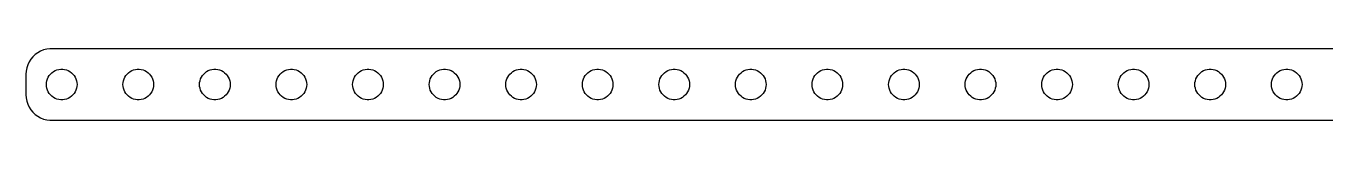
# Model space of a CAD drawing. Header units: metres. Extents: x -254 to 254, y 17 to 31.
# Drawn here: x -254.5 to 0, y 17 to 31 of the extents above; entities that cross this region are included whole.
import ezdxf

# ---------------------------------------------------------------- set-up
doc = ezdxf.new("R2010")
doc.units = ezdxf.units.M

msp = doc.modelspace()

# ---------------------------------------------------------------- linework, layer by layer
for p, q in [((-251.045, 30.7553), (-251.629, 30.5241)), ((-250.437, 30.9114), (-251.045, 30.7553)), ((-249.814, 30.9901), (-250.437, 30.9114)), ((249.814, 30.9901), (-249.814, 30.9901)), ((-253.882, 28.4088), (-254.149, 27.8406)), ((-253.545, 28.9389), (-253.882, 28.4088)), ((-253.145, 29.4227), (-253.545, 28.9389)), ((-252.687, 29.8526), (-253.145, 29.4227)), ((-252.179, 30.2216), (-252.687, 29.8526)), ((-251.629, 30.5241), (-252.179, 30.2216)), ((-254.461, 26.6267), (-254.5, 26)), ((-254.5, 26), (-254.5, 22)), ((-254.343, 27.2434), (-254.461, 26.6267)), ((-254.149, 27.8406), (-254.343, 27.2434)), ((-250.129, 25.4453), (-249.927, 25.7634)), ((-249.927, 25.7634), (-249.687, 26.0536)), ((-249.687, 26.0536), (-249.412, 26.3115)), ((-249.412, 26.3115), (-249.107, 26.533)), ((-249.107, 26.533), (-248.777, 26.7145)), ((-248.777, 26.7145), (-248.427, 26.8532)), ((-248.427, 26.8532), (-248.062, 26.9469)), ((-248.062, 26.9469), (-247.688, 26.9941)), ((-247.688, 26.9941), (-247.312, 26.9941)), ((-247.312, 26.9941), (-246.938, 26.9469)), ((-246.938, 26.9469), (-246.573, 26.8532)), ((-246.573, 26.8532), (-246.223, 26.7145)), ((-246.223, 26.7145), (-245.893, 26.533)), ((-245.893, 26.533), (-245.588, 26.3115)), ((-245.588, 26.3115), (-245.313, 26.0536)), ((-245.313, 26.0536), (-245.073, 25.7634)), ((-245.073, 25.7634), (-244.871, 25.4453)), ((-235.129, 25.4453), (-234.927, 25.7634)), ((-234.927, 25.7634), (-234.687, 26.0536)), ((-234.687, 26.0536), (-234.412, 26.3115)), ((-234.412, 26.3115), (-234.107, 26.533)), ((-234.107, 26.533), (-233.777, 26.7145)), ((-233.777, 26.7145), (-233.427, 26.8532)), ((-233.427, 26.8532), (-233.062, 26.9469)), ((-233.062, 26.9469), (-232.688, 26.9941)), ((-232.688, 26.9941), (-232.312, 26.9941)), ((-232.312, 26.9941), (-231.938, 26.9469)), ((-231.938, 26.9469), (-231.573, 26.8532)), ((-231.573, 26.8532), (-231.223, 26.7145)), ((-231.223, 26.7145), (-230.893, 26.533)), ((-230.893, 26.533), (-230.588, 26.3115)), ((-230.588, 26.3115), (-230.313, 26.0536)), ((-230.313, 26.0536), (-230.073, 25.7634)), ((-230.073, 25.7634), (-229.871, 25.4453)), ((-220.129, 25.4453), (-219.927, 25.7634)), ((-219.927, 25.7634), (-219.687, 26.0536)), ((-219.687, 26.0536), (-219.412, 26.3115)), ((-219.412, 26.3115), (-219.107, 26.533)), ((-219.107, 26.533), (-218.777, 26.7145)), ((-218.777, 26.7145), (-218.427, 26.8532)), ((-218.427, 26.8532), (-218.062, 26.9469)), ((-218.062, 26.9469), (-217.688, 26.9941)), ((-217.688, 26.9941), (-217.312, 26.9941)), ((-217.312, 26.9941), (-216.938, 26.9469)), ((-216.938, 26.9469), (-216.573, 26.8532)), ((-216.573, 26.8532), (-216.223, 26.7145)), ((-216.223, 26.7145), (-215.893, 26.533)), ((-215.893, 26.533), (-215.588, 26.3115)), ((-215.588, 26.3115), (-215.313, 26.0536)), ((-215.313, 26.0536), (-215.073, 25.7634)), ((-215.073, 25.7634), (-214.871, 25.4453)), ((-205.129, 25.4453), (-204.927, 25.7634)), ((-204.927, 25.7634), (-204.687, 26.0536)), ((-204.687, 26.0536), (-204.412, 26.3115)), ((-204.412, 26.3115), (-204.107, 26.533)), ((-204.107, 26.533), (-203.777, 26.7145)), ((-203.777, 26.7145), (-203.427, 26.8532)), ((-203.427, 26.8532), (-203.062, 26.9469)), ((-203.062, 26.9469), (-202.688, 26.9941)), ((-202.688, 26.9941), (-202.312, 26.9941)), ((-202.312, 26.9941), (-201.938, 26.9469)), ((-201.938, 26.9469), (-201.573, 26.8532)), ((-201.573, 26.8532), (-201.223, 26.7145)), ((-201.223, 26.7145), (-200.893, 26.533)), ((-200.893, 26.533), (-200.588, 26.3115)), ((-200.588, 26.3115), (-200.313, 26.0536)), ((-200.313, 26.0536), (-200.073, 25.7634)), ((-200.073, 25.7634), (-199.871, 25.4453)), ((-190.129, 25.4453), (-189.927, 25.7634)), ((-189.927, 25.7634), (-189.687, 26.0536)), ((-189.687, 26.0536), (-189.412, 26.3115)), ((-189.412, 26.3115), (-189.107, 26.533)), ((-189.107, 26.533), (-188.777, 26.7145)), ((-188.777, 26.7145), (-188.427, 26.8532)), ((-188.427, 26.8532), (-188.062, 26.9469)), ((-188.062, 26.9469), (-187.688, 26.9941)), ((-187.688, 26.9941), (-187.312, 26.9941)), ((-187.312, 26.9941), (-186.938, 26.9469)), ((-186.938, 26.9469), (-186.573, 26.8532)), ((-186.573, 26.8532), (-186.223, 26.7145)), ((-186.223, 26.7145), (-185.893, 26.533)), ((-185.893, 26.533), (-185.588, 26.3115)), ((-185.588, 26.3115), (-185.313, 26.0536)), ((-185.313, 26.0536), (-185.073, 25.7634)), ((-185.073, 25.7634), (-184.871, 25.4453)), ((-175.129, 25.4453), (-174.927, 25.7634)), ((-174.927, 25.7634), (-174.687, 26.0536)), ((-174.687, 26.0536), (-174.412, 26.3115)), ((-174.412, 26.3115), (-174.107, 26.533)), ((-174.107, 26.533), (-173.777, 26.7145)), ((-173.777, 26.7145), (-173.427, 26.8532)), ((-173.427, 26.8532), (-173.062, 26.9469)), ((-173.062, 26.9469), (-172.688, 26.9941)), ((-172.688, 26.9941), (-172.312, 26.9941)), ((-172.312, 26.9941), (-171.938, 26.9469)), ((-171.938, 26.9469), (-171.573, 26.8532)), ((-171.573, 26.8532), (-171.223, 26.7145)), ((-171.223, 26.7145), (-170.893, 26.533)), ((-170.893, 26.533), (-170.588, 26.3115)), ((-170.588, 26.3115), (-170.313, 26.0536)), ((-170.313, 26.0536), (-170.073, 25.7634)), ((-170.073, 25.7634), (-169.871, 25.4453)), ((-160.129, 25.4453), (-159.927, 25.7634)), ((-159.927, 25.7634), (-159.687, 26.0536)), ((-159.687, 26.0536), (-159.412, 26.3115)), ((-159.412, 26.3115), (-159.107, 26.533)), ((-159.107, 26.533), (-158.777, 26.7145)), ((-158.777, 26.7145), (-158.427, 26.8532)), ((-158.427, 26.8532), (-158.062, 26.9469)), ((-158.062, 26.9469), (-157.688, 26.9941)), ((-157.688, 26.9941), (-157.312, 26.9941)), ((-157.312, 26.9941), (-156.938, 26.9469)), ((-156.938, 26.9469), (-156.573, 26.8532)), ((-156.573, 26.8532), (-156.223, 26.7145)), ((-156.223, 26.7145), (-155.893, 26.533)), ((-155.893, 26.533), (-155.588, 26.3115)), ((-155.588, 26.3115), (-155.313, 26.0536)), ((-155.313, 26.0536), (-155.073, 25.7634)), ((-155.073, 25.7634), (-154.871, 25.4453)), ((-145.129, 25.4453), (-144.927, 25.7634)), ((-144.927, 25.7634), (-144.687, 26.0536)), ((-144.687, 26.0536), (-144.412, 26.3115)), ((-144.412, 26.3115), (-144.107, 26.533)), ((-144.107, 26.533), (-143.777, 26.7145)), ((-143.777, 26.7145), (-143.427, 26.8532)), ((-143.427, 26.8532), (-143.062, 26.9469)), ((-143.062, 26.9469), (-142.688, 26.9941)), ((-142.688, 26.9941), (-142.312, 26.9941)), ((-142.312, 26.9941), (-141.938, 26.9469)), ((-141.938, 26.9469), (-141.573, 26.8532)), ((-141.573, 26.8532), (-141.223, 26.7145)), ((-141.223, 26.7145), (-140.893, 26.533)), ((-140.893, 26.533), (-140.588, 26.3115)), ((-140.588, 26.3115), (-140.313, 26.0536)), ((-140.313, 26.0536), (-140.073, 25.7634)), ((-140.073, 25.7634), (-139.871, 25.4453)), ((-130.129, 25.4453), (-129.927, 25.7634)), ((-129.927, 25.7634), (-129.687, 26.0536)), ((-129.687, 26.0536), (-129.412, 26.3115)), ((-129.412, 26.3115), (-129.107, 26.533)), ((-129.107, 26.533), (-128.777, 26.7145)), ((-128.777, 26.7145), (-128.427, 26.8532)), ((-128.427, 26.8532), (-128.062, 26.9469)), ((-128.062, 26.9469), (-127.688, 26.9941)), ((-127.688, 26.9941), (-127.312, 26.9941)), ((-127.312, 26.9941), (-126.938, 26.9469)), ((-126.938, 26.9469), (-126.573, 26.8532)), ((-126.573, 26.8532), (-126.223, 26.7145)), ((-126.223, 26.7145), (-125.893, 26.533)), ((-125.893, 26.533), (-125.588, 26.3115)), ((-125.588, 26.3115), (-125.313, 26.0536)), ((-125.313, 26.0536), (-125.073, 25.7634)), ((-125.073, 25.7634), (-124.871, 25.4453)), ((-115.129, 25.4453), (-114.927, 25.7634)), ((-114.927, 25.7634), (-114.687, 26.0536)), ((-114.687, 26.0536), (-114.412, 26.3115)), ((-114.412, 26.3115), (-114.107, 26.533)), ((-114.107, 26.533), (-113.777, 26.7145)), ((-113.777, 26.7145), (-113.427, 26.8532)), ((-113.427, 26.8532), (-113.062, 26.9469)), ((-113.062, 26.9469), (-112.688, 26.9941)), ((-112.688, 26.9941), (-112.312, 26.9941)), ((-112.312, 26.9941), (-111.938, 26.9469)), ((-111.938, 26.9469), (-111.573, 26.8532)), ((-111.573, 26.8532), (-111.223, 26.7145)), ((-111.223, 26.7145), (-110.893, 26.533)), ((-110.893, 26.533), (-110.588, 26.3115)), ((-110.588, 26.3115), (-110.313, 26.0536)), ((-110.313, 26.0536), (-110.073, 25.7634)), ((-110.073, 25.7634), (-109.871, 25.4453)), ((-100.129, 25.4453), (-99.927, 25.7634)), ((-99.927, 25.7634), (-99.6869, 26.0536)), ((-99.6869, 26.0536), (-99.4123, 26.3115)), ((-99.4123, 26.3115), (-99.1075, 26.533)), ((-99.1075, 26.533), (-98.7773, 26.7145)), ((-98.7773, 26.7145), (-98.427, 26.8532)), ((-98.427, 26.8532), (-98.0621, 26.9469)), ((-98.0621, 26.9469), (-97.6884, 26.9941)), ((-97.6884, 26.9941), (-97.3116, 26.9941)), ((-97.3116, 26.9941), (-96.9379, 26.9469)), ((-96.9379, 26.9469), (-96.573, 26.8532)), ((-96.573, 26.8532), (-96.2227, 26.7145)), ((-96.2227, 26.7145), (-95.8925, 26.533)), ((-95.8925, 26.533), (-95.5877, 26.3115)), ((-95.5877, 26.3115), (-95.3131, 26.0536)), ((-95.3131, 26.0536), (-95.073, 25.7634)), ((-95.073, 25.7634), (-94.8711, 25.4453)), ((-85.1289, 25.4453), (-84.927, 25.7634)), ((-84.927, 25.7634), (-84.6869, 26.0536)), ((-84.6869, 26.0536), (-84.4123, 26.3115)), ((-84.4123, 26.3115), (-84.1075, 26.533)), ((-84.1075, 26.533), (-83.7773, 26.7145)), ((-83.7773, 26.7145), (-83.427, 26.8532)), ((-83.427, 26.8532), (-83.0621, 26.9469)), ((-83.0621, 26.9469), (-82.6884, 26.9941)), ((-82.6884, 26.9941), (-82.3116, 26.9941)), ((-82.3116, 26.9941), (-81.9379, 26.9469)), ((-81.9379, 26.9469), (-81.573, 26.8532)), ((-81.573, 26.8532), (-81.2227, 26.7145)), ((-81.2227, 26.7145), (-80.8925, 26.533)), ((-80.8925, 26.533), (-80.5877, 26.3115)), ((-80.5877, 26.3115), (-80.3131, 26.0536)), ((-80.3131, 26.0536), (-80.073, 25.7634)), ((-80.073, 25.7634), (-79.8711, 25.4453)), ((-70.1289, 25.4453), (-69.927, 25.7634)), ((-69.927, 25.7634), (-69.6869, 26.0536)), ((-69.6869, 26.0536), (-69.4123, 26.3115)), ((-69.4123, 26.3115), (-69.1075, 26.533)), ((-69.1075, 26.533), (-68.7773, 26.7145)), ((-68.7773, 26.7145), (-68.427, 26.8532)), ((-68.427, 26.8532), (-68.0621, 26.9469)), ((-68.0621, 26.9469), (-67.6884, 26.9941)), ((-67.6884, 26.9941), (-67.3116, 26.9941)), ((-67.3116, 26.9941), (-66.9379, 26.9469)), ((-66.9379, 26.9469), (-66.573, 26.8532)), ((-66.573, 26.8532), (-66.2227, 26.7145)), ((-66.2227, 26.7145), (-65.8925, 26.533)), ((-65.8925, 26.533), (-65.5877, 26.3115)), ((-65.5877, 26.3115), (-65.3131, 26.0536)), ((-65.3131, 26.0536), (-65.073, 25.7634)), ((-65.073, 25.7634), (-64.8711, 25.4453)), ((-55.1289, 25.4453), (-54.927, 25.7634)), ((-54.927, 25.7634), (-54.6869, 26.0536)), ((-54.6869, 26.0536), (-54.4123, 26.3115)), ((-54.4123, 26.3115), (-54.1075, 26.533)), ((-54.1075, 26.533), (-53.7773, 26.7145)), ((-53.7773, 26.7145), (-53.427, 26.8532)), ((-53.427, 26.8532), (-53.0621, 26.9469)), ((-53.0621, 26.9469), (-52.6884, 26.9941)), ((-52.6884, 26.9941), (-52.3116, 26.9941)), ((-52.3116, 26.9941), (-51.9379, 26.9469)), ((-51.9379, 26.9469), (-51.5729, 26.8532)), ((-51.5729, 26.8532), (-51.2227, 26.7145)), ((-51.2227, 26.7145), (-50.8925, 26.533)), ((-50.8925, 26.533), (-50.5877, 26.3115)), ((-50.5877, 26.3115), (-50.3131, 26.0536)), ((-50.3131, 26.0536), (-50.0729, 25.7634)), ((-50.0729, 25.7634), (-49.8711, 25.4453)), ((-40.1289, 25.4453), (-39.927, 25.7634)), ((-39.927, 25.7634), (-39.6869, 26.0536)), ((-39.6869, 26.0536), (-39.4123, 26.3115)), ((-39.4123, 26.3115), (-39.1075, 26.533)), ((-39.1075, 26.533), (-38.7773, 26.7145)), ((-38.7773, 26.7145), (-38.427, 26.8532)), ((-38.427, 26.8532), (-38.0621, 26.9469)), ((-38.0621, 26.9469), (-37.6884, 26.9941)), ((-37.6884, 26.9941), (-37.3116, 26.9941)), ((-37.3116, 26.9941), (-36.9379, 26.9469)), ((-36.9379, 26.9469), (-36.5729, 26.8532)), ((-36.5729, 26.8532), (-36.2227, 26.7145)), ((-36.2227, 26.7145), (-35.8925, 26.533)), ((-35.8925, 26.533), (-35.5877, 26.3115)), ((-35.5877, 26.3115), (-35.3131, 26.0536)), ((-35.3131, 26.0536), (-35.0729, 25.7634)), ((-35.0729, 25.7634), (-34.8711, 25.4453)), ((-25.1289, 25.4453), (-24.927, 25.7634)), ((-24.927, 25.7634), (-24.6869, 26.0536)), ((-24.6869, 26.0536), (-24.4123, 26.3115)), ((-24.4123, 26.3115), (-24.1075, 26.533)), ((-24.1075, 26.533), (-23.7773, 26.7145)), ((-23.7773, 26.7145), (-23.427, 26.8532)), ((-23.427, 26.8532), (-23.0621, 26.9469)), ((-23.0621, 26.9469), (-22.6884, 26.9941)), ((-22.6884, 26.9941), (-22.3116, 26.9941)), ((-22.3116, 26.9941), (-21.9379, 26.9469)), ((-21.9379, 26.9469), (-21.5729, 26.8532)), ((-21.5729, 26.8532), (-21.2227, 26.7145)), ((-21.2227, 26.7145), (-20.8925, 26.533)), ((-20.8925, 26.533), (-20.5877, 26.3115)), ((-20.5877, 26.3115), (-20.3131, 26.0536)), ((-20.3131, 26.0536), (-20.0729, 25.7634)), ((-20.0729, 25.7634), (-19.8711, 25.4453)), ((-10.1289, 25.4453), (-9.92705, 25.7634)), ((-9.92705, 25.7634), (-9.6869, 26.0536)), ((-9.6869, 26.0536), (-9.41226, 26.3115)), ((-9.41226, 26.3115), (-9.10747, 26.533)), ((-9.10747, 26.533), (-8.77733, 26.7145)), ((-8.77733, 26.7145), (-8.42705, 26.8532)), ((-8.42705, 26.8532), (-8.06213, 26.9469)), ((-8.06213, 26.9469), (-7.68837, 26.9941)), ((-7.68837, 26.9941), (-7.31161, 26.9941)), ((-7.31161, 26.9941), (-6.93785, 26.9469)), ((-6.93785, 26.9469), (-6.57294, 26.8532)), ((-6.57294, 26.8532), (-6.22266, 26.7145)), ((-6.22266, 26.7145), (-5.89252, 26.533)), ((-5.89252, 26.533), (-5.58772, 26.3115)), ((-5.58772, 26.3115), (-5.31308, 26.0536)), ((-5.31308, 26.0536), (-5.07294, 25.7634)), ((-5.07294, 25.7634), (-4.87108, 25.4453)), ((-250.5, 24), (-250.476, 24.376)), ((-250.476, 23.624), (-250.5, 24)), ((-250.476, 24.376), (-250.406, 24.7461)), ((-250.406, 23.2539), (-250.476, 23.624)), ((-250.406, 24.7461), (-250.289, 25.1044)), ((-250.289, 22.8956), (-250.406, 23.2539)), ((-250.289, 25.1044), (-250.129, 25.4453)), ((-244.871, 25.4453), (-244.711, 25.1044)), ((-244.711, 25.1044), (-244.594, 24.7461)), ((-244.594, 23.2539), (-244.711, 22.8956)), ((-244.594, 24.7461), (-244.524, 24.376)), ((-244.524, 23.624), (-244.594, 23.2539)), ((-244.524, 24.376), (-244.5, 24)), ((-244.5, 24), (-244.524, 23.624)), ((-235.5, 24), (-235.476, 24.376)), ((-235.476, 23.624), (-235.5, 24)), ((-235.476, 24.376), (-235.406, 24.7461)), ((-235.406, 23.2539), (-235.476, 23.624)), ((-235.406, 24.7461), (-235.289, 25.1044)), ((-235.289, 22.8956), (-235.406, 23.2539)), ((-235.289, 25.1044), (-235.129, 25.4453)), ((-229.871, 25.4453), (-229.711, 25.1044)), ((-229.711, 25.1044), (-229.594, 24.7461)), ((-229.594, 23.2539), (-229.711, 22.8956)), ((-229.594, 24.7461), (-229.524, 24.376)), ((-229.524, 23.624), (-229.594, 23.2539)), ((-229.524, 24.376), (-229.5, 24)), ((-229.5, 24), (-229.524, 23.624)), ((-220.5, 24), (-220.476, 24.376)), ((-220.476, 23.624), (-220.5, 24)), ((-220.476, 24.376), (-220.406, 24.7461)), ((-220.406, 23.2539), (-220.476, 23.624)), ((-220.406, 24.7461), (-220.289, 25.1044)), ((-220.289, 22.8956), (-220.406, 23.2539)), ((-220.289, 25.1044), (-220.129, 25.4453)), ((-214.871, 25.4453), (-214.711, 25.1044)), ((-214.711, 25.1044), (-214.594, 24.7461)), ((-214.594, 23.2539), (-214.711, 22.8956)), ((-214.594, 24.7461), (-214.524, 24.376)), ((-214.524, 23.624), (-214.594, 23.2539)), ((-214.524, 24.376), (-214.5, 24)), ((-214.5, 24), (-214.524, 23.624)), ((-205.5, 24), (-205.476, 24.376)), ((-205.476, 23.624), (-205.5, 24)), ((-205.476, 24.376), (-205.406, 24.7461)), ((-205.406, 23.2539), (-205.476, 23.624)), ((-205.406, 24.7461), (-205.289, 25.1044)), ((-205.289, 22.8956), (-205.406, 23.2539)), ((-205.289, 25.1044), (-205.129, 25.4453)), ((-199.871, 25.4453), (-199.711, 25.1044)), ((-199.711, 25.1044), (-199.594, 24.7461)), ((-199.594, 23.2539), (-199.711, 22.8956)), ((-199.594, 24.7461), (-199.524, 24.376)), ((-199.524, 23.624), (-199.594, 23.2539)), ((-199.524, 24.376), (-199.5, 24)), ((-199.5, 24), (-199.524, 23.624)), ((-190.5, 24), (-190.476, 24.376)), ((-190.476, 23.624), (-190.5, 24)), ((-190.476, 24.376), (-190.406, 24.7461)), ((-190.406, 23.2539), (-190.476, 23.624)), ((-190.406, 24.7461), (-190.289, 25.1044)), ((-190.289, 22.8956), (-190.406, 23.2539)), ((-190.289, 25.1044), (-190.129, 25.4453)), ((-184.871, 25.4453), (-184.711, 25.1044)), ((-184.711, 25.1044), (-184.594, 24.7461)), ((-184.594, 23.2539), (-184.711, 22.8956)), ((-184.594, 24.7461), (-184.524, 24.376)), ((-184.524, 23.624), (-184.594, 23.2539)), ((-184.524, 24.376), (-184.5, 24)), ((-184.5, 24), (-184.524, 23.624)), ((-175.5, 24), (-175.476, 24.376)), ((-175.476, 23.624), (-175.5, 24)), ((-175.476, 24.376), (-175.406, 24.7461)), ((-175.406, 23.2539), (-175.476, 23.624)), ((-175.406, 24.7461), (-175.289, 25.1044)), ((-175.289, 22.8956), (-175.406, 23.2539)), ((-175.289, 25.1044), (-175.129, 25.4453)), ((-169.871, 25.4453), (-169.711, 25.1044)), ((-169.711, 25.1044), (-169.594, 24.7461)), ((-169.594, 23.2539), (-169.711, 22.8956)), ((-169.594, 24.7461), (-169.524, 24.376)), ((-169.524, 23.624), (-169.594, 23.2539)), ((-169.524, 24.376), (-169.5, 24)), ((-169.5, 24), (-169.524, 23.624)), ((-160.5, 24), (-160.476, 24.376)), ((-160.476, 23.624), (-160.5, 24)), ((-160.476, 24.376), (-160.406, 24.7461)), ((-160.406, 23.2539), (-160.476, 23.624)), ((-160.406, 24.7461), (-160.289, 25.1044)), ((-160.289, 22.8956), (-160.406, 23.2539)), ((-160.289, 25.1044), (-160.129, 25.4453)), ((-154.871, 25.4453), (-154.711, 25.1044)), ((-154.711, 25.1044), (-154.594, 24.7461)), ((-154.594, 23.2539), (-154.711, 22.8956)), ((-154.594, 24.7461), (-154.524, 24.376)), ((-154.524, 23.624), (-154.594, 23.2539)), ((-154.524, 24.376), (-154.5, 24)), ((-154.5, 24), (-154.524, 23.624)), ((-145.5, 24), (-145.476, 24.376)), ((-145.476, 23.624), (-145.5, 24)), ((-145.476, 24.376), (-145.406, 24.7461)), ((-145.406, 23.2539), (-145.476, 23.624)), ((-145.406, 24.7461), (-145.289, 25.1044)), ((-145.289, 22.8956), (-145.406, 23.2539)), ((-145.289, 25.1044), (-145.129, 25.4453)), ((-139.871, 25.4453), (-139.711, 25.1044)), ((-139.711, 25.1044), (-139.594, 24.7461)), ((-139.594, 23.2539), (-139.711, 22.8956)), ((-139.594, 24.7461), (-139.524, 24.376)), ((-139.524, 23.624), (-139.594, 23.2539)), ((-139.524, 24.376), (-139.5, 24)), ((-139.5, 24), (-139.524, 23.624)), ((-130.5, 24), (-130.476, 24.376)), ((-130.476, 23.624), (-130.5, 24)), ((-130.476, 24.376), (-130.406, 24.7461)), ((-130.406, 23.2539), (-130.476, 23.624)), ((-130.406, 24.7461), (-130.289, 25.1044)), ((-130.289, 22.8956), (-130.406, 23.2539)), ((-130.289, 25.1044), (-130.129, 25.4453)), ((-124.871, 25.4453), (-124.711, 25.1044)), ((-124.711, 25.1044), (-124.594, 24.7461)), ((-124.594, 23.2539), (-124.711, 22.8956)), ((-124.594, 24.7461), (-124.524, 24.376)), ((-124.524, 23.624), (-124.594, 23.2539)), ((-124.524, 24.376), (-124.5, 24)), ((-124.5, 24), (-124.524, 23.624)), ((-115.5, 24), (-115.476, 24.376)), ((-115.476, 23.624), (-115.5, 24)), ((-115.476, 24.376), (-115.406, 24.7461)), ((-115.406, 23.2539), (-115.476, 23.624)), ((-115.406, 24.7461), (-115.289, 25.1044)), ((-115.289, 22.8956), (-115.406, 23.2539)), ((-115.289, 25.1044), (-115.129, 25.4453)), ((-109.871, 25.4453), (-109.711, 25.1044)), ((-109.711, 25.1044), (-109.594, 24.7461)), ((-109.594, 23.2539), (-109.711, 22.8956)), ((-109.594, 24.7461), (-109.524, 24.376)), ((-109.524, 23.624), (-109.594, 23.2539)), ((-109.524, 24.376), (-109.5, 24)), ((-109.5, 24), (-109.524, 23.624)), ((-100.5, 24), (-100.476, 24.376)), ((-100.476, 23.624), (-100.5, 24)), ((-100.476, 24.376), (-100.406, 24.7461)), ((-100.406, 23.2539), (-100.476, 23.624)), ((-100.406, 24.7461), (-100.289, 25.1044)), ((-100.289, 22.8956), (-100.406, 23.2539)), ((-100.289, 25.1044), (-100.129, 25.4453)), ((-94.8711, 25.4453), (-94.7107, 25.1044)), ((-94.7107, 25.1044), (-94.5943, 24.7461)), ((-94.5943, 23.2539), (-94.7107, 22.8956)), ((-94.5943, 24.7461), (-94.5237, 24.376)), ((-94.5237, 23.624), (-94.5943, 23.2539)), ((-94.5237, 24.376), (-94.5, 24)), ((-94.5, 24), (-94.5237, 23.624)), ((-85.5, 24), (-85.4763, 24.376)), ((-85.4763, 23.624), (-85.5, 24)), ((-85.4763, 24.376), (-85.4057, 24.7461)), ((-85.4057, 23.2539), (-85.4763, 23.624)), ((-85.4057, 24.7461), (-85.2893, 25.1044)), ((-85.2893, 22.8956), (-85.4057, 23.2539)), ((-85.2893, 25.1044), (-85.1289, 25.4453)), ((-79.8711, 25.4453), (-79.7107, 25.1044)), ((-79.7107, 25.1044), (-79.5943, 24.7461)), ((-79.5943, 23.2539), (-79.7107, 22.8956)), ((-79.5943, 24.7461), (-79.5237, 24.376)), ((-79.5237, 23.624), (-79.5943, 23.2539)), ((-79.5237, 24.376), (-79.5, 24)), ((-79.5, 24), (-79.5237, 23.624)), ((-70.5, 24), (-70.4763, 24.376)), ((-70.4763, 23.624), (-70.5, 24)), ((-70.4763, 24.376), (-70.4057, 24.7461)), ((-70.4057, 23.2539), (-70.4763, 23.624)), ((-70.4057, 24.7461), (-70.2893, 25.1044)), ((-70.2893, 22.8956), (-70.4057, 23.2539)), ((-70.2893, 25.1044), (-70.1289, 25.4453)), ((-64.8711, 25.4453), (-64.7107, 25.1044)), ((-64.7107, 25.1044), (-64.5943, 24.7461)), ((-64.5943, 23.2539), (-64.7107, 22.8956)), ((-64.5943, 24.7461), (-64.5237, 24.376)), ((-64.5237, 23.624), (-64.5943, 23.2539)), ((-64.5237, 24.376), (-64.5, 24)), ((-64.5, 24), (-64.5237, 23.624)), ((-55.5, 24), (-55.4763, 24.376)), ((-55.4763, 23.624), (-55.5, 24)), ((-55.4763, 24.376), (-55.4057, 24.7461)), ((-55.4057, 23.2539), (-55.4763, 23.624)), ((-55.4057, 24.7461), (-55.2893, 25.1044)), ((-55.2893, 22.8956), (-55.4057, 23.2539)), ((-55.2893, 25.1044), (-55.1289, 25.4453)), ((-49.8711, 25.4453), (-49.7107, 25.1044)), ((-49.7107, 25.1044), (-49.5942, 24.7461)), ((-49.5942, 23.2539), (-49.7107, 22.8956)), ((-49.5942, 24.7461), (-49.5237, 24.376)), ((-49.5237, 23.624), (-49.5942, 23.2539)), ((-49.5237, 24.376), (-49.5, 24)), ((-49.5, 24), (-49.5237, 23.624)), ((-40.5, 24), (-40.4763, 24.376)), ((-40.4763, 23.624), (-40.5, 24)), ((-40.4763, 24.376), (-40.4057, 24.7461)), ((-40.4057, 23.2539), (-40.4763, 23.624)), ((-40.4057, 24.7461), (-40.2893, 25.1044)), ((-40.2893, 22.8956), (-40.4057, 23.2539)), ((-40.2893, 25.1044), (-40.1289, 25.4453)), ((-34.8711, 25.4453), (-34.7107, 25.1044)), ((-34.7107, 25.1044), (-34.5942, 24.7461)), ((-34.5942, 23.2539), (-34.7107, 22.8956)), ((-34.5942, 24.7461), (-34.5237, 24.376)), ((-34.5237, 23.624), (-34.5942, 23.2539)), ((-34.5237, 24.376), (-34.5, 24)), ((-34.5, 24), (-34.5237, 23.624)), ((-25.5, 24), (-25.4763, 24.376)), ((-25.4763, 23.624), (-25.5, 24)), ((-25.4763, 24.376), (-25.4057, 24.7461)), ((-25.4057, 23.2539), (-25.4763, 23.624)), ((-25.4057, 24.7461), (-25.2893, 25.1044)), ((-25.2893, 22.8956), (-25.4057, 23.2539)), ((-25.2893, 25.1044), (-25.1289, 25.4453)), ((-19.8711, 25.4453), (-19.7107, 25.1044)), ((-19.7107, 25.1044), (-19.5942, 24.7461)), ((-19.5942, 23.2539), (-19.7107, 22.8956)), ((-19.5942, 24.7461), (-19.5237, 24.376)), ((-19.5237, 23.624), (-19.5942, 23.2539)), ((-19.5237, 24.376), (-19.5, 24)), ((-19.5, 24), (-19.5237, 23.624)), ((-10.5, 24), (-10.4763, 24.376)), ((-10.4763, 23.624), (-10.5, 24)), ((-10.4763, 24.376), (-10.4057, 24.7461)), ((-10.4057, 23.2539), (-10.4763, 23.624)), ((-10.4057, 24.7461), (-10.2893, 25.1044)), ((-10.2893, 22.8956), (-10.4057, 23.2539)), ((-10.2893, 25.1044), (-10.1289, 25.4453)), ((-4.87108, 25.4453), (-4.71066, 25.1044)), ((-4.71066, 25.1044), (-4.59424, 24.7461)), ((-4.59424, 23.2539), (-4.71066, 22.8956)), ((-4.59424, 24.7461), (-4.52365, 24.376)), ((-4.52365, 23.624), (-4.59424, 23.2539)), ((-4.52365, 24.376), (-4.5, 24)), ((-4.5, 24), (-4.52365, 23.624)), ((-254.5, 22), (-254.461, 21.3733)), ((-254.461, 21.3733), (-254.343, 20.7566)), ((-254.343, 20.7566), (-254.149, 20.1594)), ((-250.129, 22.5547), (-250.289, 22.8956)), ((-249.927, 22.2366), (-250.129, 22.5547)), ((-249.687, 21.9464), (-249.927, 22.2366)), ((-249.412, 21.6885), (-249.687, 21.9464)), ((-249.107, 21.467), (-249.412, 21.6885)), ((-248.777, 21.2855), (-249.107, 21.467)), ((-248.427, 21.1468), (-248.777, 21.2855)), ((-248.062, 21.0531), (-248.427, 21.1468)), ((-247.688, 21.0059), (-248.062, 21.0531)), ((-247.312, 21.0059), (-247.688, 21.0059)), ((-246.938, 21.0531), (-247.312, 21.0059)), ((-246.573, 21.1468), (-246.938, 21.0531)), ((-246.223, 21.2855), (-246.573, 21.1468)), ((-245.893, 21.467), (-246.223, 21.2855)), ((-245.588, 21.6885), (-245.893, 21.467)), ((-245.313, 21.9464), (-245.588, 21.6885)), ((-245.073, 22.2366), (-245.313, 21.9464)), ((-244.871, 22.5547), (-245.073, 22.2366)), ((-244.711, 22.8956), (-244.871, 22.5547)), ((-235.129, 22.5547), (-235.289, 22.8956)), ((-234.927, 22.2366), (-235.129, 22.5547)), ((-234.687, 21.9464), (-234.927, 22.2366)), ((-234.412, 21.6885), (-234.687, 21.9464)), ((-234.107, 21.467), (-234.412, 21.6885)), ((-233.777, 21.2855), (-234.107, 21.467)), ((-233.427, 21.1468), (-233.777, 21.2855)), ((-233.062, 21.0531), (-233.427, 21.1468)), ((-232.688, 21.0059), (-233.062, 21.0531)), ((-232.312, 21.0059), (-232.688, 21.0059)), ((-231.938, 21.0531), (-232.312, 21.0059)), ((-231.573, 21.1468), (-231.938, 21.0531)), ((-231.223, 21.2855), (-231.573, 21.1468)), ((-230.893, 21.467), (-231.223, 21.2855)), ((-230.588, 21.6885), (-230.893, 21.467)), ((-230.313, 21.9464), (-230.588, 21.6885)), ((-230.073, 22.2366), (-230.313, 21.9464)), ((-229.871, 22.5547), (-230.073, 22.2366)), ((-229.711, 22.8956), (-229.871, 22.5547)), ((-220.129, 22.5547), (-220.289, 22.8956)), ((-219.927, 22.2366), (-220.129, 22.5547)), ((-219.687, 21.9464), (-219.927, 22.2366)), ((-219.412, 21.6885), (-219.687, 21.9464)), ((-219.107, 21.467), (-219.412, 21.6885)), ((-218.777, 21.2855), (-219.107, 21.467)), ((-218.427, 21.1468), (-218.777, 21.2855)), ((-218.062, 21.0531), (-218.427, 21.1468)), ((-217.688, 21.0059), (-218.062, 21.0531)), ((-217.312, 21.0059), (-217.688, 21.0059)), ((-216.938, 21.0531), (-217.312, 21.0059)), ((-216.573, 21.1468), (-216.938, 21.0531)), ((-216.223, 21.2855), (-216.573, 21.1468)), ((-215.893, 21.467), (-216.223, 21.2855)), ((-215.588, 21.6885), (-215.893, 21.467)), ((-215.313, 21.9464), (-215.588, 21.6885)), ((-215.073, 22.2366), (-215.313, 21.9464)), ((-214.871, 22.5547), (-215.073, 22.2366)), ((-214.711, 22.8956), (-214.871, 22.5547)), ((-205.129, 22.5547), (-205.289, 22.8956)), ((-204.927, 22.2366), (-205.129, 22.5547)), ((-204.687, 21.9464), (-204.927, 22.2366)), ((-204.412, 21.6885), (-204.687, 21.9464)), ((-204.107, 21.467), (-204.412, 21.6885)), ((-203.777, 21.2855), (-204.107, 21.467)), ((-203.427, 21.1468), (-203.777, 21.2855)), ((-203.062, 21.0531), (-203.427, 21.1468)), ((-202.688, 21.0059), (-203.062, 21.0531)), ((-202.312, 21.0059), (-202.688, 21.0059)), ((-201.938, 21.0531), (-202.312, 21.0059)), ((-201.573, 21.1468), (-201.938, 21.0531)), ((-201.223, 21.2855), (-201.573, 21.1468)), ((-200.893, 21.467), (-201.223, 21.2855)), ((-200.588, 21.6885), (-200.893, 21.467)), ((-200.313, 21.9464), (-200.588, 21.6885)), ((-200.073, 22.2366), (-200.313, 21.9464)), ((-199.871, 22.5547), (-200.073, 22.2366)), ((-199.711, 22.8956), (-199.871, 22.5547)), ((-190.129, 22.5547), (-190.289, 22.8956)), ((-189.927, 22.2366), (-190.129, 22.5547)), ((-189.687, 21.9464), (-189.927, 22.2366)), ((-189.412, 21.6885), (-189.687, 21.9464)), ((-189.107, 21.467), (-189.412, 21.6885)), ((-188.777, 21.2855), (-189.107, 21.467)), ((-188.427, 21.1468), (-188.777, 21.2855)), ((-188.062, 21.0531), (-188.427, 21.1468)), ((-187.688, 21.0059), (-188.062, 21.0531)), ((-187.312, 21.0059), (-187.688, 21.0059)), ((-186.938, 21.0531), (-187.312, 21.0059)), ((-186.573, 21.1468), (-186.938, 21.0531)), ((-186.223, 21.2855), (-186.573, 21.1468)), ((-185.893, 21.467), (-186.223, 21.2855)), ((-185.588, 21.6885), (-185.893, 21.467)), ((-185.313, 21.9464), (-185.588, 21.6885)), ((-185.073, 22.2366), (-185.313, 21.9464)), ((-184.871, 22.5547), (-185.073, 22.2366)), ((-184.711, 22.8956), (-184.871, 22.5547)), ((-175.129, 22.5547), (-175.289, 22.8956)), ((-174.927, 22.2366), (-175.129, 22.5547)), ((-174.687, 21.9464), (-174.927, 22.2366)), ((-174.412, 21.6885), (-174.687, 21.9464)), ((-174.107, 21.467), (-174.412, 21.6885)), ((-173.777, 21.2855), (-174.107, 21.467)), ((-173.427, 21.1468), (-173.777, 21.2855)), ((-173.062, 21.0531), (-173.427, 21.1468)), ((-172.688, 21.0059), (-173.062, 21.0531)), ((-172.312, 21.0059), (-172.688, 21.0059)), ((-171.938, 21.0531), (-172.312, 21.0059)), ((-171.573, 21.1468), (-171.938, 21.0531)), ((-171.223, 21.2855), (-171.573, 21.1468)), ((-170.893, 21.467), (-171.223, 21.2855)), ((-170.588, 21.6885), (-170.893, 21.467)), ((-170.313, 21.9464), (-170.588, 21.6885)), ((-170.073, 22.2366), (-170.313, 21.9464)), ((-169.871, 22.5547), (-170.073, 22.2366)), ((-169.711, 22.8956), (-169.871, 22.5547)), ((-160.129, 22.5547), (-160.289, 22.8956)), ((-159.927, 22.2366), (-160.129, 22.5547)), ((-159.687, 21.9464), (-159.927, 22.2366)), ((-159.412, 21.6885), (-159.687, 21.9464)), ((-159.107, 21.467), (-159.412, 21.6885)), ((-158.777, 21.2855), (-159.107, 21.467)), ((-158.427, 21.1468), (-158.777, 21.2855)), ((-158.062, 21.0531), (-158.427, 21.1468)), ((-157.688, 21.0059), (-158.062, 21.0531)), ((-157.312, 21.0059), (-157.688, 21.0059)), ((-156.938, 21.0531), (-157.312, 21.0059)), ((-156.573, 21.1468), (-156.938, 21.0531)), ((-156.223, 21.2855), (-156.573, 21.1468)), ((-155.893, 21.467), (-156.223, 21.2855)), ((-155.588, 21.6885), (-155.893, 21.467)), ((-155.313, 21.9464), (-155.588, 21.6885)), ((-155.073, 22.2366), (-155.313, 21.9464)), ((-154.871, 22.5547), (-155.073, 22.2366)), ((-154.711, 22.8956), (-154.871, 22.5547)), ((-145.129, 22.5547), (-145.289, 22.8956)), ((-144.927, 22.2366), (-145.129, 22.5547)), ((-144.687, 21.9464), (-144.927, 22.2366)), ((-144.412, 21.6885), (-144.687, 21.9464)), ((-144.107, 21.467), (-144.412, 21.6885)), ((-143.777, 21.2855), (-144.107, 21.467)), ((-143.427, 21.1468), (-143.777, 21.2855)), ((-143.062, 21.0531), (-143.427, 21.1468)), ((-142.688, 21.0059), (-143.062, 21.0531)), ((-142.312, 21.0059), (-142.688, 21.0059)), ((-141.938, 21.0531), (-142.312, 21.0059)), ((-141.573, 21.1468), (-141.938, 21.0531)), ((-141.223, 21.2855), (-141.573, 21.1468)), ((-140.893, 21.467), (-141.223, 21.2855)), ((-140.588, 21.6885), (-140.893, 21.467)), ((-140.313, 21.9464), (-140.588, 21.6885)), ((-140.073, 22.2366), (-140.313, 21.9464)), ((-139.871, 22.5547), (-140.073, 22.2366)), ((-139.711, 22.8956), (-139.871, 22.5547)), ((-130.129, 22.5547), (-130.289, 22.8956)), ((-129.927, 22.2366), (-130.129, 22.5547)), ((-129.687, 21.9464), (-129.927, 22.2366)), ((-129.412, 21.6885), (-129.687, 21.9464)), ((-129.107, 21.467), (-129.412, 21.6885)), ((-128.777, 21.2855), (-129.107, 21.467)), ((-128.427, 21.1468), (-128.777, 21.2855)), ((-128.062, 21.0531), (-128.427, 21.1468)), ((-127.688, 21.0059), (-128.062, 21.0531)), ((-127.312, 21.0059), (-127.688, 21.0059)), ((-126.938, 21.0531), (-127.312, 21.0059)), ((-126.573, 21.1468), (-126.938, 21.0531)), ((-126.223, 21.2855), (-126.573, 21.1468)), ((-125.893, 21.467), (-126.223, 21.2855)), ((-125.588, 21.6885), (-125.893, 21.467)), ((-125.313, 21.9464), (-125.588, 21.6885)), ((-125.073, 22.2366), (-125.313, 21.9464)), ((-124.871, 22.5547), (-125.073, 22.2366)), ((-124.711, 22.8956), (-124.871, 22.5547)), ((-115.129, 22.5547), (-115.289, 22.8956)), ((-114.927, 22.2366), (-115.129, 22.5547)), ((-114.687, 21.9464), (-114.927, 22.2366)), ((-114.412, 21.6885), (-114.687, 21.9464)), ((-114.107, 21.467), (-114.412, 21.6885)), ((-113.777, 21.2855), (-114.107, 21.467)), ((-113.427, 21.1468), (-113.777, 21.2855)), ((-113.062, 21.0531), (-113.427, 21.1468)), ((-112.688, 21.0059), (-113.062, 21.0531)), ((-112.312, 21.0059), (-112.688, 21.0059)), ((-111.938, 21.0531), (-112.312, 21.0059)), ((-111.573, 21.1468), (-111.938, 21.0531)), ((-111.223, 21.2855), (-111.573, 21.1468)), ((-110.893, 21.467), (-111.223, 21.2855)), ((-110.588, 21.6885), (-110.893, 21.467)), ((-110.313, 21.9464), (-110.588, 21.6885)), ((-110.073, 22.2366), (-110.313, 21.9464)), ((-109.871, 22.5547), (-110.073, 22.2366)), ((-109.711, 22.8956), (-109.871, 22.5547)), ((-100.129, 22.5547), (-100.289, 22.8956)), ((-99.927, 22.2366), (-100.129, 22.5547)), ((-99.6869, 21.9464), (-99.927, 22.2366)), ((-99.4123, 21.6885), (-99.6869, 21.9464)), ((-99.1075, 21.467), (-99.4123, 21.6885)), ((-98.7773, 21.2855), (-99.1075, 21.467)), ((-98.427, 21.1468), (-98.7773, 21.2855)), ((-98.0621, 21.0531), (-98.427, 21.1468)), ((-97.6884, 21.0059), (-98.0621, 21.0531)), ((-97.3116, 21.0059), (-97.6884, 21.0059)), ((-96.9379, 21.0531), (-97.3116, 21.0059)), ((-96.573, 21.1468), (-96.9379, 21.0531)), ((-96.2227, 21.2855), (-96.573, 21.1468)), ((-95.8925, 21.467), (-96.2227, 21.2855)), ((-95.5877, 21.6885), (-95.8925, 21.467)), ((-95.3131, 21.9464), (-95.5877, 21.6885)), ((-95.073, 22.2366), (-95.3131, 21.9464)), ((-94.8711, 22.5547), (-95.073, 22.2366)), ((-94.7107, 22.8956), (-94.8711, 22.5547)), ((-85.1289, 22.5547), (-85.2893, 22.8956)), ((-84.927, 22.2366), (-85.1289, 22.5547)), ((-84.6869, 21.9464), (-84.927, 22.2366)), ((-84.4123, 21.6885), (-84.6869, 21.9464)), ((-84.1075, 21.467), (-84.4123, 21.6885)), ((-83.7773, 21.2855), (-84.1075, 21.467)), ((-83.427, 21.1468), (-83.7773, 21.2855)), ((-83.0621, 21.0531), (-83.427, 21.1468)), ((-82.6884, 21.0059), (-83.0621, 21.0531)), ((-82.3116, 21.0059), (-82.6884, 21.0059)), ((-81.9379, 21.0531), (-82.3116, 21.0059)), ((-81.573, 21.1468), (-81.9379, 21.0531)), ((-81.2227, 21.2855), (-81.573, 21.1468)), ((-80.8925, 21.467), (-81.2227, 21.2855)), ((-80.5877, 21.6885), (-80.8925, 21.467)), ((-80.3131, 21.9464), (-80.5877, 21.6885)), ((-80.073, 22.2366), (-80.3131, 21.9464)), ((-79.8711, 22.5547), (-80.073, 22.2366)), ((-79.7107, 22.8956), (-79.8711, 22.5547)), ((-70.1289, 22.5547), (-70.2893, 22.8956)), ((-69.927, 22.2366), (-70.1289, 22.5547)), ((-69.6869, 21.9464), (-69.927, 22.2366)), ((-69.4123, 21.6885), (-69.6869, 21.9464)), ((-69.1075, 21.467), (-69.4123, 21.6885)), ((-68.7773, 21.2855), (-69.1075, 21.467)), ((-68.427, 21.1468), (-68.7773, 21.2855)), ((-68.0621, 21.0531), (-68.427, 21.1468)), ((-67.6884, 21.0059), (-68.0621, 21.0531)), ((-67.3116, 21.0059), (-67.6884, 21.0059)), ((-66.9379, 21.0531), (-67.3116, 21.0059)), ((-66.573, 21.1468), (-66.9379, 21.0531)), ((-66.2227, 21.2855), (-66.573, 21.1468)), ((-65.8925, 21.467), (-66.2227, 21.2855)), ((-65.5877, 21.6885), (-65.8925, 21.467)), ((-65.3131, 21.9464), (-65.5877, 21.6885)), ((-65.073, 22.2366), (-65.3131, 21.9464)), ((-64.8711, 22.5547), (-65.073, 22.2366)), ((-64.7107, 22.8956), (-64.8711, 22.5547)), ((-55.1289, 22.5547), (-55.2893, 22.8956)), ((-54.927, 22.2366), (-55.1289, 22.5547)), ((-54.6869, 21.9464), (-54.927, 22.2366)), ((-54.4123, 21.6885), (-54.6869, 21.9464)), ((-54.1075, 21.467), (-54.4123, 21.6885)), ((-53.7773, 21.2855), (-54.1075, 21.467)), ((-53.427, 21.1468), (-53.7773, 21.2855)), ((-53.0621, 21.0531), (-53.427, 21.1468)), ((-52.6884, 21.0059), (-53.0621, 21.0531)), ((-52.3116, 21.0059), (-52.6884, 21.0059)), ((-51.9379, 21.0531), (-52.3116, 21.0059)), ((-51.5729, 21.1468), (-51.9379, 21.0531)), ((-51.2227, 21.2855), (-51.5729, 21.1468)), ((-50.8925, 21.467), (-51.2227, 21.2855)), ((-50.5877, 21.6885), (-50.8925, 21.467)), ((-50.3131, 21.9464), (-50.5877, 21.6885)), ((-50.0729, 22.2366), (-50.3131, 21.9464)), ((-49.8711, 22.5547), (-50.0729, 22.2366)), ((-49.7107, 22.8956), (-49.8711, 22.5547)), ((-40.1289, 22.5547), (-40.2893, 22.8956)), ((-39.927, 22.2366), (-40.1289, 22.5547)), ((-39.6869, 21.9464), (-39.927, 22.2366)), ((-39.4123, 21.6885), (-39.6869, 21.9464)), ((-39.1075, 21.467), (-39.4123, 21.6885)), ((-38.7773, 21.2855), (-39.1075, 21.467)), ((-38.427, 21.1468), (-38.7773, 21.2855)), ((-38.0621, 21.0531), (-38.427, 21.1468)), ((-37.6884, 21.0059), (-38.0621, 21.0531)), ((-37.3116, 21.0059), (-37.6884, 21.0059)), ((-36.9379, 21.0531), (-37.3116, 21.0059)), ((-36.5729, 21.1468), (-36.9379, 21.0531)), ((-36.2227, 21.2855), (-36.5729, 21.1468)), ((-35.8925, 21.467), (-36.2227, 21.2855)), ((-35.5877, 21.6885), (-35.8925, 21.467)), ((-35.3131, 21.9464), (-35.5877, 21.6885)), ((-35.0729, 22.2366), (-35.3131, 21.9464)), ((-34.8711, 22.5547), (-35.0729, 22.2366)), ((-34.7107, 22.8956), (-34.8711, 22.5547)), ((-25.1289, 22.5547), (-25.2893, 22.8956)), ((-24.927, 22.2366), (-25.1289, 22.5547)), ((-24.6869, 21.9464), (-24.927, 22.2366)), ((-24.4123, 21.6885), (-24.6869, 21.9464)), ((-24.1075, 21.467), (-24.4123, 21.6885)), ((-23.7773, 21.2855), (-24.1075, 21.467)), ((-23.427, 21.1468), (-23.7773, 21.2855)), ((-23.0621, 21.0531), (-23.427, 21.1468)), ((-22.6884, 21.0059), (-23.0621, 21.0531)), ((-22.3116, 21.0059), (-22.6884, 21.0059)), ((-21.9379, 21.0531), (-22.3116, 21.0059)), ((-21.5729, 21.1468), (-21.9379, 21.0531)), ((-21.2227, 21.2855), (-21.5729, 21.1468)), ((-20.8925, 21.467), (-21.2227, 21.2855)), ((-20.5877, 21.6885), (-20.8925, 21.467)), ((-20.3131, 21.9464), (-20.5877, 21.6885)), ((-20.0729, 22.2366), (-20.3131, 21.9464)), ((-19.8711, 22.5547), (-20.0729, 22.2366)), ((-19.7107, 22.8956), (-19.8711, 22.5547)), ((-10.1289, 22.5547), (-10.2893, 22.8956)), ((-9.92705, 22.2366), (-10.1289, 22.5547)), ((-9.6869, 21.9464), (-9.92705, 22.2366)), ((-9.41226, 21.6885), (-9.6869, 21.9464)), ((-9.10747, 21.467), (-9.41226, 21.6885)), ((-8.77733, 21.2855), (-9.10747, 21.467)), ((-8.42705, 21.1468), (-8.77733, 21.2855)), ((-8.06213, 21.0531), (-8.42705, 21.1468)), ((-7.68837, 21.0059), (-8.06213, 21.0531)), ((-7.31161, 21.0059), (-7.68837, 21.0059)), ((-6.93785, 21.0531), (-7.31161, 21.0059)), ((-6.57294, 21.1468), (-6.93785, 21.0531)), ((-6.22266, 21.2855), (-6.57294, 21.1468)), ((-5.89252, 21.467), (-6.22266, 21.2855)), ((-5.58772, 21.6885), (-5.89252, 21.467)), ((-5.31308, 21.9464), (-5.58772, 21.6885)), ((-5.07294, 22.2366), (-5.31308, 21.9464)), ((-4.87108, 22.5547), (-5.07294, 22.2366)), ((-4.71066, 22.8956), (-4.87108, 22.5547)), ((-254.149, 20.1594), (-253.882, 19.5912)), ((-253.882, 19.5912), (-253.545, 19.0611)), ((-253.545, 19.0611), (-253.145, 18.5773)), ((-253.145, 18.5773), (-252.687, 18.1474)), ((-252.687, 18.1474), (-252.179, 17.7784)), ((-252.179, 17.7784), (-251.629, 17.4759)), ((-251.629, 17.4759), (-251.045, 17.2447)), ((-251.045, 17.2447), (-250.437, 17.0886)), ((-250.437, 17.0886), (-249.814, 17.0099)), ((-249.814, 17.0099), (249.814, 17.0099))]:
    msp.add_line(p, q)

doc.saveas('drawing.dxf')
